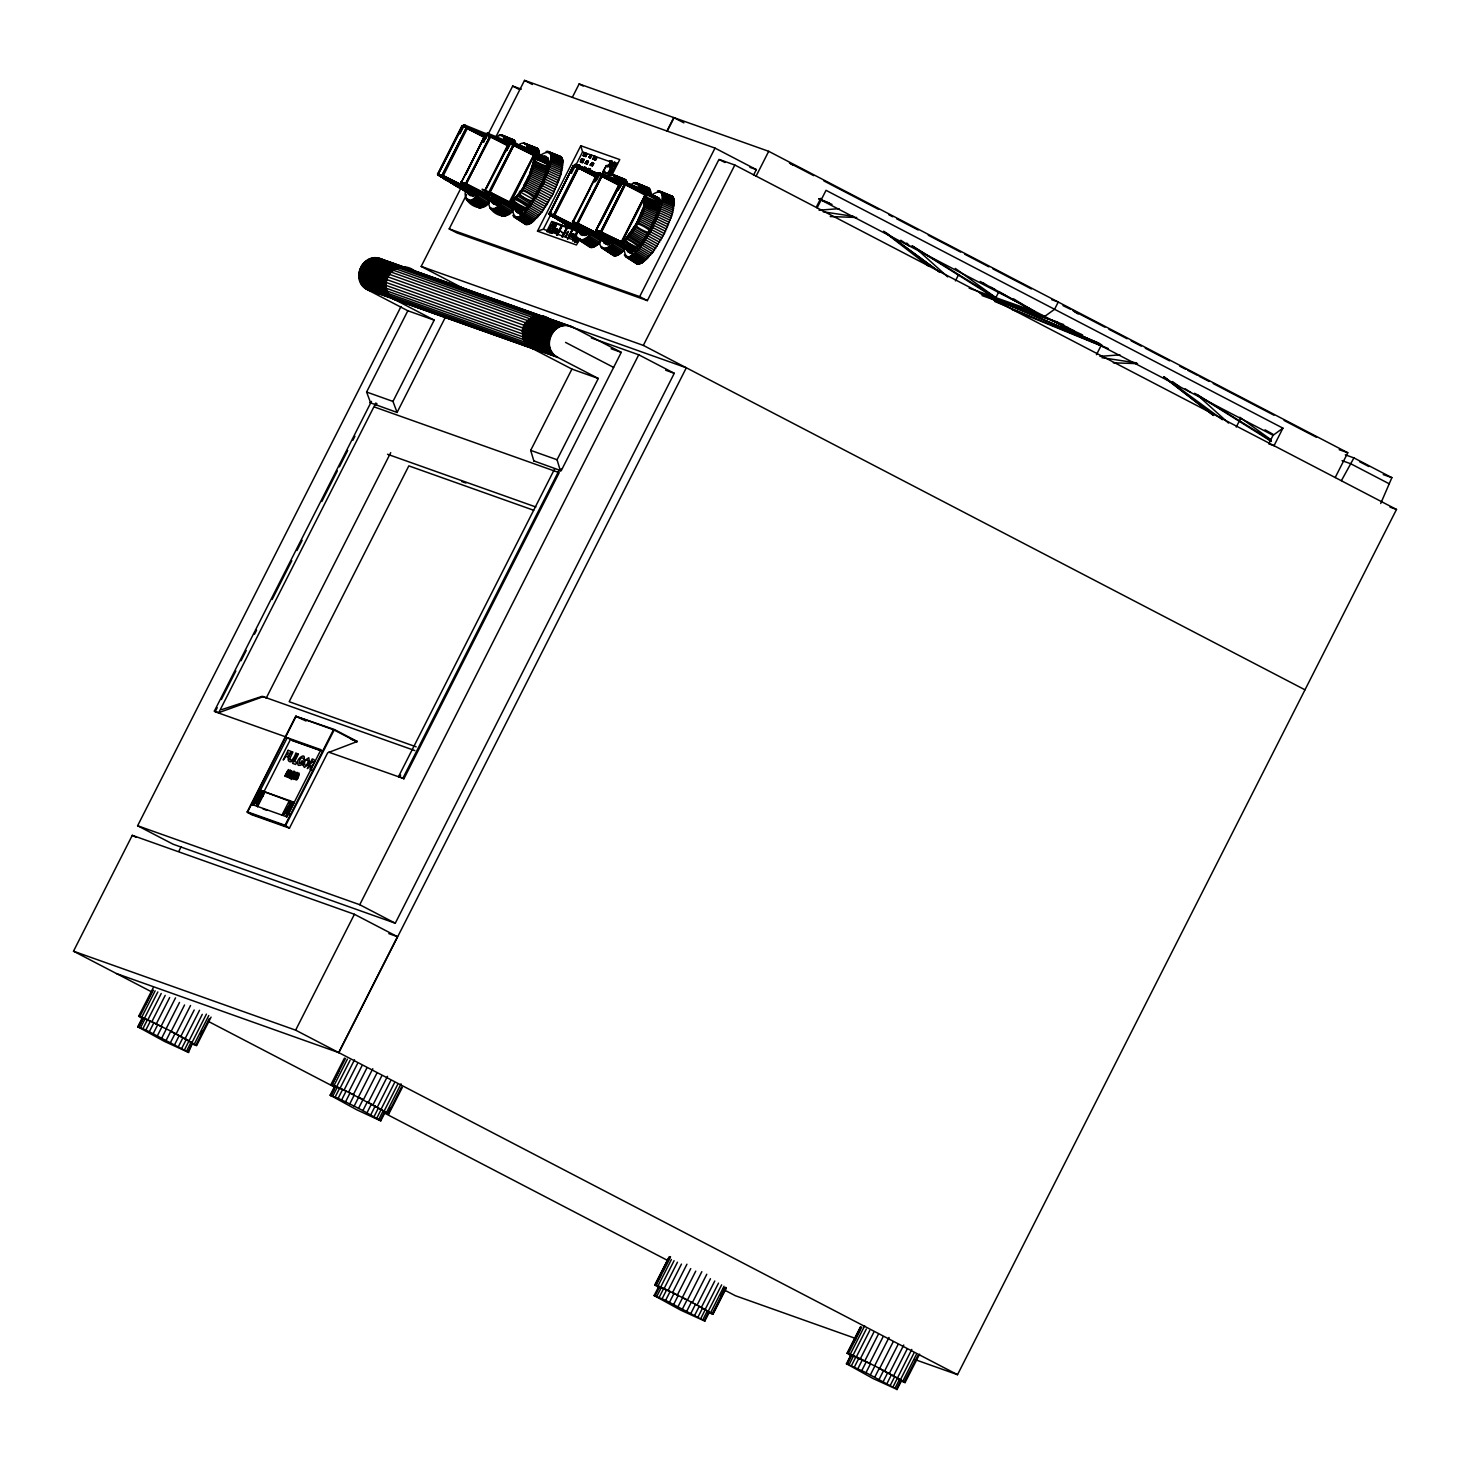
<?xml version="1.0" encoding="UTF-8"?>
<svg xmlns="http://www.w3.org/2000/svg" width="1470" height="1470" viewBox="0 0 1470 1470"><rect width="100%" height="100%" fill="white"/><g stroke="black" fill="none" stroke-linecap="round" stroke-linejoin="round"><path stroke-width="1.5" d="M485.486 133.494L487.562 134.468L485.192 134.762L465.898 174.379M520.343 146.577L487.305 133.127L482.583 141.818L483.667 142.002M511.799 141.91L510.494 141.506L533.261 150.84L510.494 141.506L486.349 188.601M572.73 222.705L572.657 221.474L572.988 223.017L590.003 232.242L572.547 221.878L597.739 173.772L596.746 173.166L599.392 174.25L596.563 174.342L597.72 173.46L575.248 164.309L599.337 174.195L596.82 174.03L598.51 173.919L596.82 174.03L572.73 222.705L601.873 239.72M660.159 200.085L625.816 183.585L598.951 172.688L593.953 181.398L595.038 181.582M643.639 190.089L644.632 190.439L621.865 181.086L599.723 224.267M611.74 242.881L577.251 224.469L576.001 224.083L574.053 226.545L553.767 215.851L578.28 167.213L598.455 176.124L576.736 166.147M445.41 317.189L397.084 412.445L392.968 401.42L434.201 320.129L407.833 310.758L367.445 289.737C350.025 281.505 361.84 252.215 380.105 258.555L571.904 326.744L621.259 352.359L561.172 470.786L533.83 460.9L530.688 450.371L571.922 369.08L598.29 378.47L557.057 459.742L560.217 470.271M417.112 273.181C398.554 253.575 370.55 284.959 393.831 299.108L434.201 320.129M464.171 124.748L459.136 133.476L463.895 124.693L486.239 133.788M488.371 133.458L487.048 133.164M550.809 320.056C532.599 304.143 510.292 337.255 531.534 348.078L571.922 369.08M598.29 378.47L557.902 357.449C539.747 348.831 553.437 318.475 571.904 326.744M576.277 164.824L574.788 164.64M594.891 181.637C599.374 179.303 598.915 170.612 599.209 173.368M621.81 181.398C608.892 202.658 627.359 179.267 621.883 181.067M290.637 806.166C284.61 821.362 285.621 802.785 294.037 802.234L286.705 812.689L286.65 816.787L294.037 802.234L260.319 790.254L256.405 800.691L257.636 806.479L265.023 791.926L259.29 795.013L252.95 804.807L286.87 816.861L320.956 749.7L287.256 737.72L252.95 804.807C258.518 802.491 262.707 796.262 260.319 790.254L290.711 801.609M437.876 173.552L442.323 176.363C430.655 169.473 445.337 180.534 449.452 180.957C446.457 182.666 436.296 170.979 438.152 174.912L457.06 185.33L437.729 173.956L461.764 126.42L464.116 126.126L462.297 125.869L463.693 125.997L462.058 126.622L437.876 174.654L470.97 194.113M461.286 181.894L461.617 183.419L476.666 191.339L461.36 183.107L461.286 181.894L461.782 183.419L478.632 192.643L461.617 183.419L461.286 181.894L461.617 183.419L497.136 204.238M495.372 196.833L488.904 191.835L513.416 144.372L533.592 154.442C534.951 171.512 523.173 193.434 509.043 202.805L489.602 193.195C482.399 191.357 473.891 182.776 498.22 198.634C495.078 200.324 482.619 186.984 485.063 191.761L517.624 210.081M582.322 233.693L549.082 213.922L573.374 165.687L578.298 167.341M660.655 201.041L625.173 183.879L600.899 231.543L596.6 231.341L609.609 238.269C607.441 239.5 593.696 227.115 596.434 231.36L611.575 239.555L596.434 231.36L596.103 229.816L596.6 231.341L613.688 241.19L595.993 230.202L620.064 182.684L623.225 182.666L598.694 172.651M593.825 158.925L595.258 156.537L593.953 159.183M497.999 198.358L484.604 191.008L508.693 143.104L533.04 155.085L533.941 158.264L549.394 164.438M512.46 208.483C516.099 249.22 576.13 130.022 538.976 156.243M514.279 217.064L525.837 224.469L530.946 223.238L541.768 212.286L553.032 193.966L560.952 174.471L562.845 160.359L560.97 156.72L547.612 151.373M657.145 211.349L643.805 205.598L644.742 194.885L625.522 184.779C618.153 182.409 622.563 181.343 620.12 182.758L596.03 230.22L607.533 236.872M650.898 195.363L650.255 189.74L647.59 187.517M624.052 246.537C624.879 292.181 688.438 169.491 650.346 195.841M625.65 256.662L637.208 264.049L642.317 262.818L653.139 251.866L664.403 233.565L672.323 214.069L674.216 199.957L672.341 196.319L659.644 191.118M311.585 769.674C309.95 765.594 318.861 760.725 312.246 758.906L307.322 768.608L310.813 765.006L310.041 769.582L311.603 770.133M522.291 330.86L523.357 339.478M528.391 207.729C512.093 194.407 505.827 199.314 527.418 208.722M637.851 246.225C623.96 234.428 617.97 239.224 636.878 247.199M584.38 167.764L584.141 168.058M608.212 173.258L611.079 167.451L608.157 173.331M476.941 194.959L442.507 176.639L442.194 175.095L466.358 127.614L485.339 136.214L464.594 126.549L485.412 136.563M549.284 161.443L535.264 155.048L533.683 152.641L513.085 143.527L508.657 143.104L513.085 143.527L533.941 154.276C535.631 170.924 523.504 194.003 509.116 203.227L489.418 193.305C484.843 187.756 483.354 192.478 490.024 192.662L509.447 202.493L515.217 197.788L529.384 206.664M587.192 234.814L553.455 215.502L579.143 165.724L578.427 166.882M578.482 223.918L577.563 224.781L577.012 223.017L601.524 175.316L620.156 184.136L599.815 174.397L614.442 180.387M573.962 222.08L572.859 222.778L598.29 234.226L600.477 232.536L624.621 183.879L645.661 193.838L644.283 191.431L639.854 189.538M258.077 801.279L257.636 806.479L257.011 802.124M513.361 199.736L513.103 201.849L526.48 209.604M646.396 194.444L621.259 243.285L645.036 195.179C649.703 196.833 641.122 215.337 638.678 220.537C633.827 228.254 629.344 239.775 620.487 242.826L600.348 232.186L624.548 184.301L625.852 183.768L646.726 195.528C644.926 213.554 635.536 231.507 621.902 243.414L596.985 231.507L596.214 229.981L620.983 241.705L624.732 239.316M623.85 240.143L637.851 249.202M589.176 156.941L590.591 154.864L588.79 157.272M256.956 801.021L260.925 796.997C254.861 808.959 257.342 791.632 265.023 791.926L259.859 798.559L257.636 806.479L257.507 801.83M257.14 801.205L260.925 794.921L260.19 796.961M258.077 796.703L260.319 790.254L259.859 794.462L263.222 796.207M260.355 796.281L260.594 794.958M289.682 814.472L286.099 812.469L287.183 808.279M286.76 812.267L288.745 806.901L288.212 807.71M286.558 811.55L288.726 809.805L289.976 805.891M500.204 200.931C488.554 191.357 490.41 195.198 484.751 190.236M512.479 200.563L512.203 202.621L525.562 210.394M600.458 231.36L597.537 233.362L578.151 223.55C570.746 223.752 586.732 231.966 588.129 232.205M632.614 252.05L599.448 232.425L611.575 240.529M622.986 240.878L635.022 248.871M488.812 134.873L508.528 143.931L490.833 135.663C485.817 135.019 491.439 134.156 490.686 136.857L465.016 185.698L462.205 186.561L442.507 176.639C433.227 170.465 438.666 177.08 443.352 175.628L462.352 185.312L462.37 186.892L458.346 187.37L437.839 174.085L461.8 126.42L463.693 125.997M495.5 203.852L462.903 182.997L461.617 183.419L465.806 183.493L485.798 193.636L485.817 195.216L500.37 203.283M511.725 144.042L514.445 144.005L534.29 154.24L509.098 202.364L521.923 210.504M582.634 234.281L550.092 214.84C547.263 211.643 552.205 216.899 554.723 215.226L573.723 224.892L573.741 226.472L588.294 234.538M607.367 243.689L574.274 222.595L572.988 223.017L577.306 223.55L597.169 233.234L597.188 234.814L593.641 235.531L572.657 221.474L572.951 222.834L587.761 230.57M645.661 193.838L620.634 243.156L617.088 243.873L596.416 230L621.608 182.17M609.664 173.056L610.84 173.478C603.803 181.784 618.411 156.224 608.598 174.085M465.769 190.273C461.341 203.209 482.674 214.877 489.767 201.684L478.448 194.775L471.943 200.049L467.387 200.398M489.216 198.597C484.788 211.551 506.121 223.22 513.214 210.008L501.895 203.117L495.39 208.373L490.833 208.722M549.284 165.632C529.457 153.67 528.814 161.149 549.118 166.9M577.14 229.853C572.638 242.477 586.64 242.385 591.032 233.05L594.817 235.347M600.587 238.195C596.085 250.8 610.087 250.708 614.478 241.392L623.942 247.107M602.774 172.449L605.07 171.42L604.538 173.166L602.902 172.688M462.609 182.482C461.396 184.65 469.941 184.136 462.205 185.698L437.95 173.717M511.615 201.298L509.245 201.978L489.253 191.835L485.651 194.04L461.157 182.666L486.221 133.862M550.533 213.738L549.541 214.675L568.431 224.928L549.082 213.922L573.741 226.472L569.717 226.968L549.707 213.444M584.233 167.856L583.535 168.315M461.36 183.107L461.323 181.894L476.409 190.935L461.157 182.666L485.449 134.431L490.447 135.516L466.431 183.787C464.685 187.241 462.039 185.698 462.866 186.708C462.958 181.545 473.395 191.633 476.758 192.607M520.123 212.525L485.614 191.908C483.005 190.236 493.111 192.441 486.938 195.106C485.357 193.084 486.349 195.822 489.639 193.525M549.394 162.343L534.18 155.728L535.264 155.048L534.216 164.493L527.657 181.122L518.91 195.326L510.219 203.76L534.216 154.479L509.575 203.632L534.529 154.442L512.148 144.189M574.053 226.545L574.494 225.094L553.602 215.134L549.413 214.436L549.21 213.15M621.975 182.262L620.561 182.115L620.836 183.088L600.605 174.618C597.426 174.434 603.435 174.434 601.708 176.253L577.802 223.385L597.022 233.62C598.584 234.134 597.206 234.851 597.022 233.62L577.177 223.091L576.552 224.101L609.885 243.487M621.149 242.973L645.9 194.04L620.266 182.353L644.283 191.431M258.683 800.507L257.636 806.479L259.29 799.588M545.462 179.395L530.266 172.266L533.941 160.359M590.113 156.169L589.176 157.437L590.315 155.728M510.751 141.579L511.836 141.708L510.329 141.708C497.595 168.572 520.582 124.141 506.764 150.418M660.765 201.941L645.312 193.875M584.123 155.746L585.777 153.156M591.638 165.412L593.421 162.968L591.804 164.916M485.247 134.762L487.985 134.597L512.681 86.069L521.317 89.137M510.072 142.443C505.992 142.59 515.217 142.443 509.263 143.16M532.213 150.344L533.206 150.601M546.877 167.304L533.72 161.645L529.604 173.901L542.761 180.167M596.838 173.239L598.933 174.048M259.29 795.013L260.319 790.254L260.337 794.149M522.309 330.86C523.393 319.56 536.826 312.283 546.803 317.961M462.866 186.708L467.111 184.32M462.186 182.335C459.136 182.611 465.88 182.335 465.953 184.963L486.441 195.345L487.195 193.673M597.5 234.869L577.508 224.451C577.361 222.889 571.205 229.081 577.563 224.781M600.624 231.433C597.5 235.2 596.985 235.108 601.009 233.105M583.425 235.108L550.827 214.252L549.707 214.675L566.464 223.569L549.247 214.234L573.226 166.073L575.487 165.724L573.171 166.018L549.835 213.481M449.269 180.608L438.354 173.864M576.92 223.807L573.851 225.829L554.502 215.594C550.405 215.134 543.404 211.698 554.355 215.043L578.261 167.929C579.456 165.926 573.686 165.889 577.967 166.606L597.812 175.095L577.563 166.441C571.389 166.128 573.447 164.493 578.794 167.727L596.14 176.4L576.442 166.643L597.39 174.746L598.566 173.975M587.192 163.978L588.441 161.516M586.787 164.162L586.971 162.95M484.475 137.077L466.707 127.394L442.231 175.555L437.913 174.452M576.442 166.643L596.691 175.812L577.636 167.084L553.308 215.539L550.883 215.153L583.921 235.347M642.941 239.996L630.428 232.536L624.713 239.647L620.818 242.091L600.752 231.874L597.518 231.58L596.159 229.816M583.994 155.489L585.85 153.174L584.674 155.93M464.998 126.475L486.441 135.516L464.649 126.916L485.082 135.589L465.071 127.063L485.1 136.618L466.909 127.614L442.635 175.279L442.69 176.529L462.683 186.947M511.431 142.939L507.885 143.123L488.518 135.387L508.767 144.556L490.355 135.957L466.082 183.621L466.137 184.852L485.817 195.216L481.792 195.712L461.782 182.188M534.29 154.24L513.71 144.133L489.418 193.305L514.482 144.189L512.534 144.336M600.899 231.543L600.954 232.793L620.946 243.212M258.683 795.766L260.319 790.254M288.359 811.072L286.65 816.787L286.705 812.689M558.784 219.195C550.019 217.192 545.333 209.365 553.878 216.219L573.741 226.472M466.192 185.183L465.641 183.419L490.153 135.718L508.841 144.869L490.466 135.571L488.279 135.699M552.738 226.362L552.812 223.844L551.232 226.545L553.161 224.653L552.5 226.986L553.914 224.23L553.161 227.041L553.841 224.193M590.72 155.618L590.334 158.319L591.638 155.232M534.106 159.146L535.025 154.846M646.359 195.418L645.293 195.73L645.734 194.738M259.951 800.801L257.599 799.662L258.132 798.008L259.179 796.538L261.55 797.677M257.599 799.662L259.712 796.722M289.333 807.25C286.834 814.692 286.962 804.329 291.152 808.188M472.55 195.767L439.512 175.555L443.131 175.996L467.239 128.515C467.883 125.85 463.252 127.614 467.239 128.515L484.255 137.427M585.721 235.384L552.977 215.888L554.723 215.226L578.61 168.113L578.904 166.918L576.019 166.496L596.783 176.143L578.904 166.918M577.012 223.017L577.324 224.561L602.388 175.426L600.054 175.445M596.214 229.871C597.169 232.021 600.587 232.793 601.616 231.892L625.852 183.768L615.268 179.34L612.751 174.434L606.779 176.326M654.132 219.747L640.975 213.499L643.566 206.994L658.652 213.903M288.965 810.135L286.65 816.787L294.037 802.234L290.031 806.258M583.48 168.242L584.509 166.992M658.101 215.557L643.051 208.556L637.888 220.169L652.827 227.868M556.377 229.945L555.513 232.333L556.965 230.128M584.013 153.762L583.259 155.802L584.509 153.927C581.532 159.789 587.614 148.58 583.608 155.14L584.509 152.696L583.039 155.673M551.691 224.598L550.993 226.509L552.15 224.745M575.468 239.922L574.77 241.833L575.928 240.069M589.782 168.793L588.808 171.935M581.734 159.587L580.154 161.81M591.657 163.115L590.003 165.301L591.436 163.519M508.749 143.16L511.064 142.847M573.226 166.073L575.542 165.779L573.171 166.018M585.924 229.522L572.749 221.547L576.828 223.091L574.752 223.642L593.641 235.531L572.583 222.319L573.557 221.933M586.181 163.942L587.871 161.002M486.735 134.211L486.019 134.744M620.524 182.225L659.258 198.34M550.533 231.874L550.974 230.772L550.331 231.801M588.404 169.693L588.459 168.315M576.056 240.97L576.534 239.831L575.872 240.896M508.951 143.288L509.851 142.645L484.659 190.935L521.409 213.591M510.66 202.015L509.428 203.319L489.106 192.607M575.119 224.928C572.638 226.306 576.111 226.729 577.269 224.542M598.566 233.271C596.067 234.63 599.558 235.053 600.716 232.866L634.084 251.499M622.03 241.613L621.902 243.414L635.205 251.223M529.806 173.883L527.344 178.917L542.338 186.488M1380.716 503.493L1391.87 477.658L1353.925 457.905L1345.307 454.836M577.306 223.55L601.726 175.536L620.23 184.485L602.351 175.242L599.65 175.298M588.184 169.987L588.404 168.609M652.57 223.293L639.689 216.843L637.171 221.915L649.942 228.603M467.203 127.651L441.606 176.29L474.351 195.786M509.502 142.866L514.114 144.336L489.877 192.129L488.132 193.305M623.096 183.64L625.485 183.915L600.881 232.389L599.778 231.654M537.616 195.216L523.596 187.664L523.853 185.496L529.071 175.573L543.992 182.923M439.456 171.935L463.417 125.042L464.943 125.042M483.318 142.075L487.966 133.623M483.52 142.039L487.746 133.715M151.318 991.699L73.5 951.2L132.282 835.327L354.417 914.285L397.451 936.684L338.67 1052.557M470.051 291.868L421.192 266.419L461.286 187.388L441.496 175.389L438.336 175.077L454.8 183.621M591.289 337.935L638.733 354.784L674.271 373.288L395.283 923.215L173.148 844.239L137.61 825.754L401.034 306.495M724.93 162.49L718.995 159.403L647.351 300.615L456.876 232.903L449.195 228.897L466.743 194.316M495.629 137.353L524.533 80.391L715.008 148.102L756.352 169.62L753.559 175.095M370.716 403.074L366.6 392.031L407.833 310.758M215.41 711.627L214.363 711.094L371.469 401.402M217.211 707.695L215.134 711.774L285.915 736.929M221.345 699.518L235.843 670.945M241.025 660.747L246.207 650.53M254.494 634.213L256.57 630.134M272.097 599.503L291.777 560.731M296.958 550.515L302.122 540.317M321.801 501.527L337.328 470.914M339.405 466.835L347.692 450.5M352.873 440.302L354.931 436.204M214.363 711.094L218.754 712.656L375.861 402.964M375.897 405.518L376.908 403.515M178.954 851.038L181.03 846.941M390.726 452.65L266.254 698.029L263.479 696.578L218.754 712.656M572.363 97.296L579.143 83.937L673.756 117.563L683.881 122.837M143.325 1019.243L138.676 1016.229L153.229 987.73M580.007 238.599L576.442 244.975L537.487 231.139L580.797 145.732L619.77 159.587L611.52 175.849M145.548 1004.671L152.733 990.486M138.841 1016.082L139.889 1016.376L153.248 990.063M139.889 1016.376L141.781 1017.13L155.14 990.798M576.075 164.805L574.843 164.677L570.507 173.074L571.591 173.258M137.849 1026.832L142.461 1017.92L150.344 1021.209L145.879 1029.992L137.849 1026.832L164.566 1041.477L188.601 1052.41L145.879 1029.992M137.996 1026.703L142.461 1017.92L144.299 1019.463M247.236 811.808L295.709 716.257L334.26 729.451L357.339 741.468L327.663 752.824L289.461 828.143L251.352 814.6L247.236 811.808L285.051 825.24L289.461 828.143M571.242 173.331L575.909 164.879L574.917 164.732M138.474 1027.346L142.039 1020.327M296.04 716.46L247.327 812.506L285.419 826.048L334.149 730.002L295.709 716.257L306.072 721.017M537.487 231.139L543.367 229.21L551.617 212.948M575.34 166.165L582.561 151.943L580.797 145.732M138.915 1026.979L143.38 1018.195M141.781 1017.13L144.464 1018.287L157.823 991.956M140.569 1027.622L145.034 1018.839M580.815 162.031L582.451 159.072M581.385 162.233L583.204 159.66L582.322 159.348M546.656 231.488L551.746 221.455L556.689 223.201L551.599 233.252M142.921 1028.632L147.368 1019.868M586.75 153.817L585.391 156.518M144.464 1018.287L147.864 1019.831L161.222 993.499M547.501 232.04L549.229 229.485L548.163 230.919M587.32 153.707L585.832 156.665M263.534 792.532L290.38 739.612L321.985 750.839M549.964 229.724L549.21 231.231M548.953 232.554L550.386 229.871M553.4 224.046L551.985 226.803L552.408 225.48M550.423 233.087L551.746 230.643M551.636 232.774L556.211 223.752L551.617 222.117M591.418 155.158L589.562 157.915M165.21 995.374L151.851 1021.705L166.33 1029L161.884 1037.783M551.93 233.362L557.02 223.33L561.963 225.075L556.873 235.126M584.068 170.244L586.052 167.47L584.288 170.005M586.971 164.217L588.276 161.13M552.316 233.013L556.891 223.991L561.485 225.627L556.909 234.649M554.484 231.911L556.083 228.769M556.542 228.548L554.999 232.076M149.37 1031.628L153.835 1022.844L157.731 1024.737L161.957 1026.795L157.492 1035.578M555.256 232.168L556.909 228.677L556.303 232.168M592.814 159.201C597.188 149.738 592.245 163.611 593.476 157.878M556.046 232.462L557.736 229.338M588.514 169.932L589.121 168.554M588.312 171.751L589.782 170.005M156.316 1023.855L169.675 997.524M557.203 235.237L562.293 225.204L567.236 226.95L562.146 237.001M557.589 234.906L562.165 225.865L566.758 227.501L562.183 236.523M597.077 157.474L595.681 160.212M153.284 1033.52L157.731 1024.737M161.13 1026.225L175.518 997.873M562.477 237.111L567.567 227.078L572.51 228.842L567.42 238.875M562.863 236.78L567.438 227.74L572.032 229.375M289.498 777.869L291.74 770.85L288.396 777.483L289.902 778.016L292.254 776.325C287.477 789.261 300.688 758.061 289.59 777.906M566.722 234.3L565.399 236.909L566.961 234.373M567.126 233.528L568.467 231.378L567.346 233.601M573.282 221.823L590.205 188.454M594.688 181.674L599.742 172.964M179.505 1002.411L166.147 1028.724L188.913 1040.687M567.751 238.985L572.841 228.952L577.784 230.716M568.137 238.654L572.712 229.614L577.306 231.249L572.694 240.749M571.812 233.418L570.58 237.093M571.922 235.273C575.505 230.551 569.258 239.518 572.381 235.898M571.793 237.534L573.576 234.042M166.312 1040.025L170.759 1031.242L196.686 1045.464L211.074 1017.111M171.2 1031.297L184.558 1004.965M573.024 240.86L577.104 232.83M573.41 240.529L577.067 233.289M574.568 241.705L576.497 239.132L575.009 241.87M575.762 242.127L577.232 239.389L575.964 241.907M576.332 242.329L577.82 239.592L576.534 242.109M170.649 1042.267L175.095 1033.484M286.283 815.06L288.138 811.422M176.161 1033.869L190.549 1005.498M285.051 825.24L333.525 729.69L356.787 741.78M174.746 1044.417L179.211 1035.633M180.847 1036.332L194.205 1010M178.513 1046.438L182.96 1037.655M185.147 1038.629L199.534 1010.276M181.802 1048.239L186.267 1039.455M618.135 189.998L623.207 181.306M184.54 1049.782L202.272 1014.355M186.617 1051.013L191.063 1042.23L188.987 1040.999M192.037 1042.451L206.425 1014.098M187.995 1051.895L192.441 1043.13L191.063 1042.23M188.454 1052.538L192.441 1043.13M194.426 1043.865L208.795 1015.513M200.6 1035.192L202.658 1031.131M195.988 1044.876L209.346 1018.545M666.976 130.922L673.756 117.563M667.307 131.05L674.087 117.692L768.7 151.318L1347.788 452.742L1335.201 477.548M449.195 228.897L639.67 296.609L715.008 148.102M400.63 775.113L399.601 777.115L398.554 776.564L554.631 468.93M398.554 776.564L402.945 778.126L559.023 470.492M403.864 778.861L559.206 472.678L374.758 407.116M560.088 471.006L561.117 469.003M73.5 951.2L295.635 1030.158L354.417 914.285M137.61 825.754L359.746 904.712L638.733 354.784M421.192 266.419L643.327 345.395L734.816 165.026L1396.5 509.447L957.521 1374.689L914.395 1359.364M756.113 176.124L768.7 151.318M333.194 1086.183L330.934 1084.566L344.458 1058.088M331.632 1085.154L338.835 1070.987M330.934 1084.566L332.146 1084.731L345.505 1058.4M332.146 1084.731L334.039 1085.466L347.398 1059.135M330.107 1095.187L334.701 1086.275L342.583 1089.546L338.137 1098.329L330.107 1095.187L356.824 1109.813L380.712 1120.893L385.324 1111.981L367.353 1101.82L362.906 1110.603L380.859 1120.765M330.732 1095.701L334.278 1088.664M331.173 1095.315L335.619 1086.532M334.039 1085.466L336.722 1086.624L350.081 1060.311M332.826 1095.958L337.291 1087.194M335.178 1096.987L339.625 1088.204M336.722 1086.624L340.103 1088.168L354.49 1059.815M357.449 1063.729L344.109 1090.042L354.196 1095.15L349.75 1103.933L338.137 1098.329M341.628 1099.964L346.075 1091.199L340.103 1088.168M361.932 1065.879L348.574 1092.21L388.944 1113.819L385.838 1112.919M345.542 1101.857L349.989 1093.074M353.388 1094.562L366.747 1068.249M372.792 1068.727L358.404 1097.079L363.457 1099.652L376.816 1073.321M349.75 1103.933L354.141 1106.12L358.588 1097.337M362.906 1110.603L358.57 1108.362L363.017 1099.597M816.64 206.462L820.774 198.321M817.118 207.876L826.03 190.328L1282.924 428.156L1274.012 445.704L1268.739 443.83L1273.075 435.304L1282.924 428.156M368.419 1102.206L381.777 1075.875M367.004 1112.772L371.469 1103.988M373.104 1104.668L387.492 1076.316M370.771 1114.774L375.217 1105.991M377.404 1106.965L390.763 1080.634M374.06 1116.575L378.507 1107.81M381.171 1109.041L394.53 1082.71M376.798 1118.119L381.244 1109.335M378.874 1119.35L383.321 1110.585M384.295 1110.805L397.653 1084.474M380.252 1120.25L384.699 1111.467M386.665 1112.202L401.053 1083.849M387.731 1113.654L390.799 1107.572M388.245 1113.231L401.604 1086.9M388.778 1113.966L402.302 1087.488M955.427 280.899L958.532 274.78M912.447 245.986L995.851 297.657L998.938 291.556M1096.473 354.693L1101.636 344.513M659.589 1287.959L654.922 1284.945L669.309 1256.593M654.922 1284.945L668.464 1258.467M655.638 1285.533L660.765 1275.409M662.823 1271.366L670.026 1257.181M655.105 1284.798L656.153 1285.111L670.54 1256.758M656.153 1285.111L658.045 1285.846L671.404 1259.514M654.095 1295.548L658.707 1286.654L670.081 1291.579L665.634 1300.344L654.095 1295.548L680.83 1310.193L704.865 1321.144L665.634 1300.344M655.179 1295.695L659.626 1286.911M658.045 1285.846L660.728 1287.003L674.087 1260.672M656.833 1296.338L661.279 1287.573M659.166 1297.367L663.631 1288.584M660.728 1287.003L664.109 1288.547L677.468 1262.215M662.143 1298.708L666.59 1289.925M664.109 1288.547L668.097 1290.421L681.455 1264.09M686.949 1264.218L672.562 1292.571L687.023 1299.976L692.407 1302.585L706.794 1274.233M669.53 1302.236L673.995 1293.453L678.203 1295.529L673.756 1304.294M677.376 1294.941L690.735 1268.61M695.751 1271.127L682.392 1297.459L687.464 1300.031L701.833 1271.679M678.129 1306.499L682.595 1297.716M682.558 1308.741L687.023 1299.976M686.894 1310.983L691.341 1302.199L697.111 1305.048L710.469 1278.716M691.01 1313.133L695.457 1304.368L701.411 1307.344L714.769 1281.013M694.759 1315.154L699.224 1306.371L712.95 1314.198L707.143 1312.122M698.066 1316.955L702.513 1308.171L707.327 1310.964L709.312 1312.361L704.7 1321.273M705.177 1309.402L718.518 1283.089M700.786 1318.498L705.232 1309.715M702.862 1319.729L707.327 1310.964M708.283 1311.166L721.641 1284.853M704.24 1320.63L708.687 1311.846M710.671 1312.581L724.03 1286.25M720.962 1295.805L725.077 1287.702M712.233 1313.61L725.592 1287.279M712.766 1314.327L726.125 1288.014M712.95 1314.198L726.309 1287.867M1236.252 427.072L1240.386 418.913M847.179 1353.3L860.538 1326.969L847.179 1353.3L851.828 1356.314M854.052 1341.724L860.207 1329.578M847.345 1353.153L848.41 1353.447L861.751 1327.116M848.41 1353.447L850.303 1354.201L864.672 1325.83M846.352 1363.903L850.965 1354.991L870.461 1363.866L865.995 1372.649L846.5 1363.774L873.088 1378.548L897.123 1389.481L865.995 1372.649M846.977 1364.417L850.965 1354.991M847.418 1364.031L851.883 1355.266M850.303 1354.201L852.986 1355.358L866.326 1329.027M849.09 1364.693L853.537 1355.91M851.424 1365.703L855.889 1356.92M852.986 1355.358L856.367 1356.902L869.725 1330.571M854.382 1367.045L858.847 1358.28M856.367 1356.902L860.354 1358.776L873.713 1332.445M857.874 1368.699L862.339 1359.915M860.354 1358.776L864.819 1360.926L878.178 1334.595M861.787 1370.573L866.253 1361.808M870.387 1374.836L874.852 1366.071L869.634 1363.296L882.992 1336.965M889.038 1337.443L874.65 1365.795L905.208 1382.535L899.401 1380.477M874.815 1377.096L879.262 1368.313L897.49 1378.07L901.569 1380.697L896.957 1389.609M879.703 1368.368L893.062 1342.036M879.152 1379.319L883.599 1370.554M884.664 1370.922L898.023 1344.591M883.268 1381.488L887.715 1372.704M889.368 1373.384L903.756 1345.032M887.016 1383.49L891.463 1374.726M893.65 1375.699L907.008 1349.368M890.305 1385.31L894.771 1376.526M893.043 1386.853L911.804 1349.405M895.12 1388.084L899.585 1379.301M900.54 1379.521L913.899 1353.19M896.498 1388.966L900.945 1380.183M902.929 1380.936L916.288 1354.605M903.976 1382.37L917.85 1355.616M905.024 1382.682L919.577 1354.182M539.49 187.26L526.664 180.645L523.981 185.624L538.608 193.525M614.919 162.104L612.292 167.323L615.011 163.078L616.334 163.28M611.355 161.057L608.378 166.055L611.263 160.597M612.126 162.049L609.407 166.294L612.163 160.873M614.239 162.086L611.263 167.084L613.413 162.508M617.124 163.115L614.239 168.039L616.297 163.519M1341.412 480.635L1353.925 457.905M573.741 166.367L573.759 165.43M621.406 241.76L621.571 243.34L627.708 236.909L636.528 223.752L643.401 208.556L645.936 197.476L646.065 194.518L624.787 183.97L645.238 194.242M643.97 238.526L631.475 231.36L637.171 221.915M649.979 233.105C628.572 225.994 633.313 217.486 650.953 231.396M466.798 183.97L462.958 183.897L497.025 204.661M579.125 165.007L576.203 166.955M510.788 201.923L509.833 202.566M575.266 224.837L573.576 226.159L553.878 216.219L553.731 214.749M598.713 233.179L597.022 234.483L577.324 224.561L577.453 223.22M622.159 241.521L621.204 242.146M549.633 232.793L550.442 230.165M536.605 196.851L522.603 189.262L523.026 187.223M640.755 246.243L626.587 237.681L634.287 226.674L648.987 234.796M461.157 182.666L471.778 188.233M549.247 214.234L549.321 213.315M620.12 182.758L621.057 182.372L620.064 182.684M581.514 160.01L581.624 158.778L580.815 160.524M552.72 223.807L550.791 226.38M571.848 236.688L573.043 236.137M442.194 175.095L441.184 176.161L473.689 195.896M465.641 183.419L464.759 184.375L497.797 204.128M579.529 166.698L579.805 165.246M553.565 214.675L551.305 215.318L584.454 235.476M463.62 187.149L463.84 185.606L462.15 186.139L442.69 176.529L442.36 175.169M487.066 195.492L489.345 193.287L509.263 203.558L505.239 204.054L485.339 191.67L504.192 202.676L485.614 191.908L486.349 191.339M510.531 203.815L510.825 202.676M574.99 226.748L575.303 225.59M598.437 235.071L598.749 233.932M621.902 243.414L622.104 241.87L620.413 242.403L599.999 232.444L633.331 251.829M533.5 201.482C512.13 195.914 517.477 182.776 533.628 197.384M532.599 198.928L520.307 192.037L522.071 188.785M256.405 801.903L252.95 804.807L257.029 798.78M581.164 161.829L582.782 159.477L581.036 161.847L581.918 162.435L580.742 162.012L582.267 158.999L583.443 159.422L581.697 162.031M290.013 808.059L294.037 802.234L289.976 806.809M596.618 174.36C597.794 173.001 595.791 174.691 602.057 176.437L619.072 185.349M256.331 801.407L252.95 804.807L256.644 799.79M486.221 134.082L485.431 134.689L490.557 135.626L508.546 144.924L488.518 135.387M512.993 144.63L514.279 144.005L548.567 159.807M600.918 175.885L601.928 175.206L619.917 184.522L597.426 174.121M462.37 126.493L463.344 125.905M573.355 165.945C574.862 164.824 574.347 166.092 578.61 168.113L595.626 177.025M507.701 145.769L489.547 136.287L490.466 135.571M515.217 198.101L518.083 194.26L530.523 201.813M288.267 806.938L290.196 805.486M286.705 809.345L282.001 815.133L286.319 812.708M286.54 815.427L288.892 812.542M541.768 212.286L516.595 197.623L519.13 193.176M260.337 797.493L265.023 791.926L260.943 794.37M252.95 804.807L256.405 800.691M463.546 125.134L464.465 125.189M610.95 160.781L609.425 160.947M478.448 194.775L479.661 193.47L491.017 200.324M501.895 203.117L503.108 201.794L514.463 208.666M260.723 796.501L265.023 791.926L260.943 795.601M645.238 195.473L646.726 195.528M508.932 141.818L509.796 142.204M620.193 181.49L621.222 181.931M611.777 253.648C615.085 259.271 621.773 252.528 624.585 249.606L613.266 242.697M488.904 191.835L486.423 192.239L521.96 213.72M645.312 195.877L644.962 194.04L625.485 183.915M438.06 174.856L439.162 174.158M484.953 191.523L486.055 190.824M557.736 218.24L561.76 220.426L549.413 214.436L566.17 223.201M596.324 231.121L597.426 230.404M489.032 192.974L488.407 192.074M290.527 805.45L288.726 806.368M440.486 175.757L441.606 175.022M463.932 184.099L465.053 183.364M487.378 192.423L488.518 191.688M551.856 215.355L552.977 214.62M575.303 223.679L594.174 235.659L575.156 223.789L576.424 222.944M598.749 232.021L599.889 231.286M533.977 157.235L549.413 163.354M645.348 196.815L660.783 202.933M439.475 175.095L438.63 174.379M462.921 183.419L462.076 182.703M486.368 191.761L485.523 191.045M550.846 214.675L550 213.958M574.292 223.017L573.447 222.301M597.739 231.341L631.365 252.16L596.893 230.643M478.356 191.835C476.041 195.492 468.066 198.56 468.268 191.688M589.727 231.433C587.412 235.09 579.437 238.14 579.621 231.268M588.037 244.443C589.893 250.819 597.353 245.563 599.925 242.513L588.643 235.567M507.481 204.312L488.499 192.956L521.96 212.231M461.8 126.42L462.995 125.887M645.312 197.844L660.747 204.036M500.829 201.096C498.661 203.944 492.211 206.425 491.807 200.949M612.2 240.676C610.032 243.524 603.582 246.004 603.178 240.547M645.22 198.964L658.652 204.293M193.066 1043.645L191.982 1043.498M385.324 1111.981L384.24 1111.853M709.165 1312.489L708.246 1312.214M901.569 1380.697L898.832 1379.907M466.541 128.166L486.699 137.776L465.641 127.651M489.988 136.489L508.216 145.144L489.087 135.993M577.912 167.745L578.482 166.882L596.471 176.179L577.012 167.249M619.587 184.705L601.322 175.628L619.587 184.742M645.054 200.141L658.486 205.561M494.324 137.555L501.38 134.854L514.077 140.054L516.08 144.813M517.771 145.879C521.225 141.249 528.759 142.774 527.381 149.297M644.834 201.408L660.25 207.84M549.137 213.848L550.111 213.591M464.649 183.217L463.381 184.044L498.495 205.396M439.456 174.673L438.152 173.736M462.903 182.997L461.598 182.078M550.827 214.252L569.717 226.968M574.274 222.595L572.969 221.658M534.584 155.857L514.077 144.097M533.169 163.152L548.567 169.675M630.207 184.65L635.518 182.629L648.895 187.976M644.54 202.75L659.938 209.254M475.821 195.234L442.433 176.547L442.635 175.279M466.082 183.621L464.134 183.438M489.528 191.964L509.392 202.915M554.006 214.877L573.851 225.829M463.932 186.01L462.535 186.653L442.617 176.124M485.927 194.573L465.678 183.879L485.982 194.977L487.287 193.948L485.596 194.481L465.512 183.823M622.196 242.256L620.799 242.899L600.33 231.764M486.313 195.051L501.215 202.731M523.43 143.013L537.524 148.378L539.563 154.405L511.56 143.582L548.788 160.506M599.815 174.618L621.608 183.897L600.642 174.691M645.587 193.47L623.684 183.107M486.055 134.523L487.213 134.578L485.817 134.836M573.98 165.779L575.119 165.632M600.238 174.765L620.836 183.088M465.475 127.21L486.791 135.975L465.071 127.063M488.922 135.534L510.237 144.299M512.368 143.876L533.977 153.211M576.846 166.79L598.161 175.555L578.004 166.68L578.794 164.879L576.607 167.102M600.293 175.132L621.902 184.467M623.739 183.474L644.705 191.78M532.838 164.548L548.2 171.163M644.209 204.146L659.571 210.761M465.237 127.523L467.129 127.284M488.683 135.846L490.557 135.626M512.773 144.023L547.887 158.76C548.328 172.964 540.776 186.065 533.702 197.88C530.799 202.584 518.708 219.967 515.162 208.354M600.697 175.279L602.204 175.261M624.144 183.621L645.054 192.221L625.264 183.438L623.5 183.768M510.035 202.18L509.778 203.375M532.434 166L547.777 172.707M442.488 175.61L462.719 185.44L441.496 175.389M485.651 194.04L465.935 183.952M573.576 225.296L553.859 215.208M632.284 252.95L597.794 231.819L601.046 232.076L620.983 241.705M597.812 173.809L596.875 174.544M620.818 182.096L619.825 182.721M531.975 167.506L545.278 173.35M643.566 206.994L645.569 195.62M572.73 222.374L597.188 234.814M573.153 221.786L572.694 222.576L583.149 227.832M596.618 230.128L596.416 231.176L613.063 239.886M599.484 231.139L598.198 231.984L616.61 243.634L597.371 231.672L616.206 243.285M438.74 174.011L437.876 174.489L448.332 179.891M466.725 127.853L467.037 127.228M513.434 144.832L513.802 144.28M624.989 184.118L625.393 183.548M531.46 169.05L546.73 175.977M624.805 184.43L623.684 182.886L621.038 182.905M490.337 136.673L507.922 145.401M513.783 144.997L535.356 155.93M578.261 167.929L595.846 176.657M601.708 176.253L619.293 185M532.324 317.336L535.043 316.417M489.381 192.294L509.245 201.978M553.437 215.079L553.382 216.017L552.867 214.987M600.752 231.874L620.616 241.558M221.566 709.661L262.211 696.321L414.797 750.564M543.22 156.537L545.829 156.334L547.704 158.778M557.203 156.665L559.666 156.261M668.574 196.245L671.735 196.006M530.89 170.649L544.139 176.694M642.261 210.228L655.51 216.274M573.741 166.092L575.542 165.981L574.145 166.239M597.188 174.416L598.988 174.324L597.592 174.562M620.634 182.758L623.262 182.739M486.221 134.964L487.617 134.725M509.667 143.307L513.085 143.527L533.334 152.182M600.458 175.591L601.524 175.316L600.219 174.544M623.905 183.915L625.081 183.732M645.036 195.179L645.845 194.297M459.945 133.733L464.299 125.373M641.637 211.864L656.833 218.993M530.468 150.767L511.486 142.994M488.463 135.019L503.071 140.789L496.878 138.235M643.584 189.924L644.668 190.273M511.192 139.705L514.077 140.054M622.563 179.303L625.981 180.093L627.451 184.411M597.684 234.63L577.6 223.734L574.329 223.495L609.866 244.975M401.586 267.54C385.489 267.889 379.903 292.365 394.548 299.365M538.571 316.234C523.834 316.638 517.164 337.861 529.145 346.534M467.387 127.339L485.412 136.545M514.279 144.005L534.216 153.872M819.029 210.192L839.058 208.666M1099.891 356.383L1119.919 354.858M640.258 215.153L655.363 222.521M404.434 267.613C384.754 263.35 377.441 295.948 397.157 300.45M402.063 300.854L399.234 300.78L556.689 356.732M830.256 216.549L856.698 217.486M1113.323 362.814L1137.541 363.66M572.547 221.878L583.186 227.666M595.993 230.202L608.617 237.221M465.016 126.696L475.674 130.812M623.28 182.96L650.934 194.003M481.168 193.378L481.792 195.712M528.134 177.245L543.183 184.705M574.237 226.306L552.5 215.263M578.39 166.827L578.445 164.75M823.237 211.827L853.537 216.366M1101.93 357.688L1136.549 362.888M403.717 267.356L407.19 268.202M540.703 316.05L548.475 319.247M399.932 301.038L396.459 300.192L534.143 349.143L530.817 347.82M533.426 348.886L536.917 349.731M485.026 134.799L486.019 135.166L464.943 126.402L470.786 128.919M643.29 191.063L658.836 197.991M548.292 230.661L548.824 229.614M638.715 218.497L653.709 226.086M574.017 234.208L574.899 234.52L572.345 237.736M196.521 1045.611L193.581 1044.564M488.444 134.799L509.465 143.49M576.369 166.055L587.044 170.41M466.192 126.861L464.649 126.916M484.016 195.969L465.053 184.632L485.817 195.216M609.168 243.708L575.578 223.936L608.506 243.818M575.137 165.834L573.87 165.577M1057.794 322.15L1012.94 306.568L1100.221 343.778M982.052 295.58L1050.976 320.074L1068.635 327.81M593.623 157.584L594.192 156.463M995.153 300.211L1027.42 311.64M1063.692 324.576L1050.976 320.074L1073.909 330.695M749.92 167.341L756.352 169.62M719.73 159.66L734.816 165.026M1051.803 299.733L1058.253 302.03L1054.56 309.288L1044.711 316.436L980.049 293.449M969.171 288.175L1033.869 311.181L1013.602 298.869M582.561 151.943L617.437 164.328M1339.188 449.691L1347.788 452.742M1383.252 474.589L1391.87 477.658M1342.055 460.661L1350.691 463.73L1389.223 483.795M1390.032 507.15L1396.5 509.447M553.161 224.249L552.536 225.222M553.437 228.805L548.898 227.905L553.124 229.412M543.367 229.21L578.225 241.594M378.727 258.206L573.19 327.351M377.331 257.985L686.325 367.776L338.872 1052.667L116.534 973.599M375.916 257.875L402.284 267.246M411.49 270.553L461.947 288.488M468.434 290.784L566.373 325.587M374.501 257.893L564.958 325.605M373.068 258.058L399.454 267.43M537.156 316.381L563.543 325.77M371.671 258.334L562.128 326.046M370.293 258.738L396.661 268.11M534.382 317.079L560.75 326.45M368.952 259.271L559.409 326.965M367.665 259.914L394.034 269.286M531.754 318.237L558.122 327.608M366.416 260.668L556.891 328.38M611.116 348.757L621.259 352.359M365.258 261.531L391.626 270.903M529.347 319.854L555.715 329.243M364.156 262.487L554.613 330.199M665.653 370.219L674.271 373.288M363.145 263.553L389.513 272.924M527.234 321.875L553.602 331.246M362.226 264.692L552.683 332.385M361.399 265.905L387.768 275.276M525.488 324.227L551.856 333.616M360.683 267.191L551.14 334.903M360.058 268.532L386.445 277.904M524.147 326.854L550.533 336.226M359.562 269.91L550.037 337.622M359.194 271.344L385.563 280.715M523.283 329.666L549.651 339.037M358.937 272.795L549.394 340.489M358.79 274.247L385.177 283.618M522.879 332.587L549.265 341.959M358.79 275.717L549.247 343.429M358.9 277.168L385.269 286.558M522.989 335.509L549.357 344.88M359.139 278.62L549.596 346.332M359.488 280.035L385.875 289.406M523.577 338.357L549.964 347.728M359.966 281.395L550.442 349.107M360.573 282.718L386.941 292.089M524.643 341.04L551.029 350.43M361.271 283.967L551.728 351.679M362.079 285.162L388.447 294.533M526.168 343.484L552.536 352.873M362.98 286.264L553.437 353.976M363.972 287.293L390.358 296.664M528.061 345.615L554.447 354.987M404.93 301.864L420.071 307.248M441.698 314.947L465.494 323.4M491.458 332.624L506.599 338.008M365.056 288.212L555.531 355.924M366.214 289.02L392.6 298.41M367.445 289.737L557.902 357.449M366.6 392.031L392.968 401.42M530.688 450.371L557.057 459.742M369.742 402.56L397.084 412.445M387.547 454.267L535.852 506.985M461.654 481.499L465.953 483.024M533.647 510.255L408.825 465.88L289.186 701.704L416.175 746.833M351.036 739.226L357.339 741.468M328.802 752.181L403.993 778.677L402.945 778.126M292.236 740.586L319.615 750.306M263.02 808.941L267.081 810.393M388.815 933.615L397.451 936.684M856.165 1338.655L735.386 1295.731L723.166 1289.374M380.105 258.555L388.723 262.762M584.895 167.047L584.399 169.307L584.839 167.341M511.909 143.362L513.618 144.519M658.983 190.953L672.341 196.319M660.747 191.835L672.874 196.759M635.518 182.629L649.428 188.417M612.751 174.434L624.842 179.34M612.071 174.287L625.448 179.634M613.854 175.169L625.981 180.093M548.273 151.52L560.97 156.72M549.376 152.255L561.503 157.161M524.147 143.031L537.524 148.378M525.929 143.913L538.057 148.838M500.719 134.689L512.773 139.595M501.38 134.854L514.61 140.495M818.882 198.964L832.02 204.403M1011.801 309.38L1104.54 347.214M658.248 190.953L670.283 195.841M661.188 192.405L673.333 197.347M657.439 191.082L669.456 195.969M634.801 182.611L646.837 187.499M636.198 182.776L649.887 189.005M635.995 183.548L646.01 187.627M611.355 174.268L621.387 178.348M614.295 175.738L626.441 180.681M610.546 174.416L620.561 178.476M546.877 151.355L558.912 156.243M549.835 152.825L561.963 157.768M546.068 151.483L558.086 156.39M526.37 144.483L538.516 149.425M524.625 143.968L534.639 148.047M499.984 134.689L512.019 139.576M502.483 135.571L515.07 141.083M499.175 134.817L509.19 138.897M661.555 193.121L673.719 198.082M637.741 184.081L650.255 189.74M633.129 183.015L637.135 184.65M614.662 176.455L626.808 181.416M550.184 153.523L562.349 158.484M526.738 145.199L538.884 150.16M502.924 136.14L515.455 141.818M661.849 193.966L674.013 198.946M638.109 184.779L650.548 190.604M614.956 177.282L627.12 182.28M550.478 154.368L562.642 159.366M527.032 146.026L539.178 151.024M503.291 136.857L515.75 142.682M406.492 267.944L409.818 269.267M662.051 194.922L674.216 199.957M638.403 185.624L650.769 191.614M615.158 178.256L627.322 183.272M550.68 155.342L562.845 160.359M527.234 147L539.398 152.016M503.585 137.702L515.952 143.692M818.882 198.781L829.374 203.136M994.62 301.423L1108.196 348.5M662.18 196.024L674.344 201.078M638.605 186.58L638.715 187.682L650.898 192.735M629.693 185.33L635.738 187.829M639.781 189.52L643.823 191.192M550.809 156.426L562.973 161.479M527.344 148.084L539.527 153.156M503.787 138.658L512.019 143.123M479.496 132.41L485.541 134.928L479.624 132.465M624.052 182.96L633.938 187.076M662.217 197.237L674.381 202.327M577.159 166.294L597.39 174.746M550.846 157.639L563.01 162.747M510.035 143.527L488.095 135.24L507.867 142.976M486.019 135.166L465.42 126.622L471.264 129.029M629.528 185.293L635.426 187.756M611.979 179.432L617.859 181.912M496.676 138.18L502.575 140.661M662.162 198.56L674.344 203.705M644.797 192.79L648.858 194.518M550.791 158.962L562.973 164.107M1009.504 305.337L1097.612 342.731M662.051 199.993L674.216 205.194M550.68 160.395L562.845 165.595M661.831 201.537L673.995 206.774M550.46 161.939L562.624 167.194M661.555 203.172L673.701 208.464M550.184 163.574L562.33 168.885M661.188 204.9L673.315 210.247M549.817 165.301L561.944 170.667M660.728 206.7L672.856 212.121M549.357 167.121L561.485 172.523M547.465 158.392L532.93 151.833M645.367 192L657.807 197.623M644.76 192L659.626 198.817M644.136 192.092L659.938 199.405M660.214 208.593L672.323 214.069M531.919 151.483L546.436 158.025M533.408 152.402L548.255 159.219M532.765 152.512L545.168 158.117M548.843 168.995L560.952 174.471M647.572 194.187L651.706 196.061M532.067 152.733L544.451 158.356M1062.222 325.568L1082.563 334.903M659.626 210.541L671.698 216.072M548.255 170.943L560.327 176.492M658.946 212.544L671.018 218.148M547.575 172.946L559.647 178.568M147.864 1019.831L153.835 1022.844M658.211 214.583L670.246 220.279M546.84 175.003L558.876 180.681M657.421 216.678L669.42 222.448M546.05 177.098L558.049 182.85M668.097 1290.421L673.995 1293.453M1062.994 305.613L1070.491 309.27M656.557 218.809L668.538 224.634M545.186 179.23L557.167 185.055M864.819 1360.926L869.634 1363.296M655.62 220.959L667.582 226.858M544.249 181.38L556.211 187.26M626.532 247.934C633.313 260.576 646.414 234.998 650.199 228.787C653.139 220.757 666.7 199.681 654.591 196.135L658.431 198.138M654.646 223.128L666.571 229.1M543.275 183.529L555.201 189.501M653.617 225.296L665.506 231.323M542.265 185.698L554.135 191.743M354.141 1106.12L358.57 1108.362M488.977 192.588L509.575 203.632M652.551 227.446L664.403 233.565M541.18 187.866L553.032 193.966M620.634 243.156L598.584 231.58L602.608 233.822M509.263 203.558L487.213 191.982L491.237 194.224M462.37 186.892L442.011 176.418L462.003 187.094M813.755 175.647L789.463 162.986L793.304 165.357M823.88 180.92L878.564 209.365M888.688 214.638L892.731 216.751M896.774 218.865L918.18 230M928.287 235.255L960.645 252.105M964.688 254.2L988.942 266.842M993.003 268.937L1031.407 288.928M1072.512 310.335L1104.87 327.167M1108.913 329.28L1127.104 338.743M1131.147 340.856L1141.253 346.112M1145.295 348.225L1169.569 360.848M1179.675 366.103L1185.739 369.264M1187.76 370.311L1197.168 375.217M1199.042 376.191L1209.167 381.465M1213.209 383.56L1273.957 415.183M1284.082 420.457L1316.477 437.325M1359.64 461.745L1368.846 466.541M820.187 199.571L1273.075 435.304M579.143 83.937L583.186 86.032M524.533 80.391L532.397 84.488M512.681 86.069L518.8 89.247M544.635 156.206L548.475 158.209M543.955 156.316L547.795 158.319M626.808 249.698L630.648 251.701M627.047 250.415L630.887 252.417M627.359 251.021L631.2 253.024M627.745 251.517L631.586 253.501M628.186 251.885L632.026 253.887M603.361 241.356L607.202 243.358M603.6 242.072L607.441 244.075M603.913 242.679L608.121 245.178M579.915 233.032L583.755 235.035M487.121 192.35L493.203 195.51M515.253 209.291L519.112 211.276M515.437 210.118L519.278 212.103M515.676 210.835L519.516 212.819M515.988 211.423L520.215 213.922M516.815 212.286L520.656 214.289M491.991 201.776L495.831 203.779M492.229 202.493L496.07 204.495M492.542 203.099L496.382 205.102M639.67 296.609L647.351 300.615M643.327 345.395L1304.993 689.816M565.546 342.4L613.615 367.408M533.83 460.9L534.804 461.396M287.256 737.72L290.252 739.281M288.8 807.048L290.619 808.004L289.572 809.474L287.385 808.408M259.179 796.538L261.017 797.475L259.951 798.945L258.132 798.008M286.099 811.238L289.461 813.002M286.503 811.164L288.91 812.983M286.007 811.973L289.369 813.718M259.179 798.375L261.017 799.331M289.461 814.215L286.099 812.469L282.001 815.133L289.388 800.58L290.637 804.935M359.746 904.712L395.283 923.215M132.282 835.327L136.196 837.367M295.635 1030.158L957.521 1374.689M208.299 1021.374L334.48 1087.047M385.361 1113.525L668.225 1260.764M540.537 190.053L525.654 182.243M651.449 229.596L663.246 235.788M540.078 189.998L551.893 196.19M539.582 191.798L524.9 183.989M650.291 231.709L662.07 237.975M538.92 192.129L550.699 198.376M620.266 243.358L600.293 232.683L619.532 243.689M610.638 243.156L576.313 223.311M573.374 226.692L553.382 216.017L586.438 235.163M522.714 211.9L488.628 192.846M499.267 203.558L464.943 183.732M649.115 233.803L660.838 240.143M537.744 194.224L549.468 200.545M596.82 235.016L576.828 224.34L596.085 235.347M508.896 203.76L488.922 193.084L508.161 204.091M486.938 192.294L497.999 198.266M485.449 195.418L465.586 184.632L498.514 203.907M647.976 236.45L633.331 228.218M467.791 185.9L471.815 188.068M647.903 235.862L659.607 242.256M646.947 238.048L632.376 229.706M536.532 196.263L548.236 202.658M983.062 282.92L987.068 285.143M991.092 287.348L995.429 289.755M999.104 291.795L1033.869 311.181L988.171 285.841M1265.027 429.828L1272.965 434.238M980.214 281.45L984.183 283.655M646.671 237.846L658.321 244.314M535.3 198.266L546.95 204.716M643.842 242.477L629.454 233.859M645.44 239.794L657.035 246.317M642.794 243.818L628.499 235.108M534.069 200.196L545.664 206.719M529.494 203.136L517.128 195.528M552.977 215.888L572.638 227.005M465.053 184.632L484.714 195.749M441.606 176.29L475.067 195.565M644.172 241.65L655.749 248.246M532.801 202.07L544.378 208.666M642.923 243.45L654.444 250.102M531.552 203.852L543.073 210.522M602.92 234.208L612.476 239.757M579.474 225.884L585.207 229.21M593.163 235.31L573.539 223.164L608.029 243.781M468.103 186.286L477.658 191.835M480.727 194.334L462.168 183.585L496.658 204.183M653.139 251.866L627.525 236.284M636.051 250.653L622.416 242.623M612.586 242.311L598.97 234.281M589.139 233.987L575.523 225.939M524.68 211.055L511.046 203.025M477.787 194.389L464.152 186.359M640.405 246.776L651.835 253.557M529.035 207.196L540.482 213.958M619.237 243.91L615.324 241.594L615.838 242.826M615.544 242.274L631.181 251.535M617.62 244.002L599.025 232.278L631.971 252.16M591.804 232.903L597.739 236.725M574.292 228.383L582.102 233.013M571.94 227.225L552.555 215.741L585.06 235.494M521.244 212.47L488.077 192.827L520.601 212.562M506.139 203.834L519.81 211.937M460.955 187.645L466.817 191.1M441.184 176.161L460.588 187.645M473.083 195.896L438.721 175.242L471.264 194.683M639.156 248.301L650.548 255.118M527.785 208.722L539.196 215.539M599.87 232.554L618.852 243.91M576.424 224.212L595.387 235.567M637.925 249.735L649.281 256.588M592.392 234.502L573.925 223.33L592.741 234.961M568.945 226.159L550.478 215.006L569.294 226.619M526.554 210.136L537.91 216.99M504.467 203.246L486.019 192.074L504.835 203.705M481.021 194.904L462.554 183.732L481.37 195.363M457.574 186.58L439.107 175.408L457.923 187.021M636.73 251.039L648.049 257.948M589.819 234.373L601.138 241.264M571.316 227.335L552.132 215.612L570.727 227.317M525.36 211.441L536.679 218.35M506.838 204.422L486.827 192.386L505.239 204.054M459.945 187.737L440.761 176.014L459.357 187.737M1074.331 311.64L1078.171 313.992M635.536 252.234L646.818 259.179M612.09 243.891L623.372 250.837M524.165 212.635L535.447 219.581M500.719 204.293L512.001 211.257M477.272 195.969L488.554 202.915M599.448 232.425L618.208 244.002M576.001 224.083L594.762 235.659M1197.131 394.566L1270.833 440.228M634.397 253.299L645.642 260.282M610.95 244.957L622.178 251.958M587.504 236.633L598.731 243.616M523.026 213.72L534.271 220.702M499.579 205.377L510.807 212.36M476.133 197.035L487.378 204.018M1194.595 393.262L1271.293 441.404M911.896 245.894L992.397 296.444M633.276 254.255L644.485 261.274M609.829 245.913L621.038 252.932M586.383 237.57L597.592 244.59M521.905 214.657L533.114 221.676M498.459 206.314L509.667 213.334M475.012 197.991L486.221 205.01M632.21 255.063L643.382 262.119M608.764 246.739L619.936 253.777M585.317 238.397L596.489 245.435M520.839 215.484L532.011 222.521M482.803 196.061L464.575 184.007M497.393 207.141L508.565 214.179M473.946 198.799L485.118 205.855M631.181 255.762L642.317 262.818M607.735 247.419L618.87 254.475M584.288 239.077L595.423 246.151M519.829 216.163L530.946 223.238M496.364 207.821L507.499 214.896M472.917 199.497L484.053 206.553M630.207 256.294L641.324 263.387M606.761 247.971L617.859 255.045M583.314 239.628L594.413 246.721M518.855 216.715L529.953 223.789M495.39 208.373L506.488 215.465M471.943 200.049L483.042 207.123M629.289 256.717L640.369 263.81M605.842 248.375L616.922 255.468M582.396 240.051L593.476 247.144M517.918 217.119L528.998 224.23M494.471 208.795L505.551 215.888M471.025 200.453L482.105 207.546M409.119 269.01L412.206 270.792M531.534 348.059L526.352 344.347L523.338 339.478M628.443 256.993L639.468 264.085M607.845 250.451L611.483 252.785M604.978 248.65L616.022 255.762M577.14 237.442L592.575 247.419M517.072 217.395L528.116 224.506M493.608 209.052L504.651 216.163M465.769 197.844L481.204 207.84M624.327 254.953L638.66 264.233M600.862 246.611L615.195 255.89M577.416 238.269L591.749 247.548M512.957 215.355L527.289 224.634M491.311 208.189L503.824 216.292M466.045 198.689L480.378 207.968M626.496 256.827L637.888 264.214M625.136 256.221L637.208 264.049M601.23 247.309L612.145 254.383M603.453 248.761L614.442 255.872M601.671 247.879L613.762 255.725M577.784 238.985L590.995 247.548M578.225 239.555L590.315 247.383M513.324 216.053L526.517 224.616M513.765 216.641L525.837 224.469M489.859 207.729L501.766 215.833M492.082 209.181L503.071 216.292M490.3 208.299L502.391 216.127M466.413 199.387L479.624 207.95M466.854 199.957L478.944 207.803M1185.261 388.852L1190.773 392.472M900.742 240.235L909.912 246.28L906.788 243.009M461.764 126.42L462.26 125.961M1172.454 381.557L1179.491 386.61M1239.835 417.26L1271.127 439.842M1262.16 434.624L1271.366 441.276M955.298 268.422L995.851 297.657M883.727 231.268L939.9 272.336M1163.983 376.761L1222.434 419.703M886.686 233.197L939.753 272.171M1166.463 379.131L1213.356 415.367M883.691 231.488L928.783 266.327M1163.872 376.834L1213.54 415.459M643.823 189.85L644.632 190.439L622.122 181.067M486.129 195.29L466.063 184.467M636.602 263.755L634.93 261.109M525.231 224.157L523.559 221.529M478.32 207.49L477.327 206.462M1196.782 394.493L1228.534 423.084M917.537 249.79L947.691 276.893M534.988 155.838L534.474 154.699M290.031 804.715L289.388 800.58L289.535 805.027M638.715 187.682L638.752 188.895M615.268 179.34L615.305 180.553M503.898 139.76L503.953 140.973M593.715 163.501L592.208 166.055L593.715 163.501M596.434 157.345L594.964 159.954L596.434 157.345M574.88 239.665C573.3 244.277 576.405 236.596 574.935 239.518M297.565 762.985L298.263 765.337L300.927 765.282L303.022 761.129L302.012 760.78C296.958 770.096 300.009 752.713 303.886 759.439C306.44 751.85 296.499 758.483 297.565 762.985M586.806 160.983L585.097 163.556L586.953 160.947M308.424 760.725C304.713 773.128 301.938 756.866 308.424 760.725M302.802 764.749L304.382 767.45L308.314 764.455A3.932 1.084 -62.5 0 0 309.435 762.195L308.81 757.712L304.4 760.615A3.951 1.084 -62.5 0 0 303.279 762.893L302.802 764.749M289.627 758.906C291.299 763.738 295.874 754.22 295.764 753.044L296.646 753.357C294.68 766.44 281.854 763.004 292.052 751.721L292.916 752.034L289.627 758.906M613.964 168.48L610.803 174.287A19.588 5.365 -62.5 0 1 610.895 173.809L613.964 168.48M605.695 173.295L607.33 174.25L607.955 172.449L605.695 173.295M313.349 761.699L311.144 763.095L312.246 760.945L313.349 761.699M606.375 165.871L607.459 166.992L608.433 165.173L606.448 165.54L602.847 172.045L606.265 165.743M609.26 166.882L610.344 168.021L611.318 166.202L609.26 166.882M294.808 774.047C290.16 791.062 302.452 760.78 294.496 777.63C299.31 760.486 287.109 790.015 294.808 774.047M586.199 162.27L585.299 163.299L586.199 162.27M295.176 778.163C296.866 786.45 303.04 763.059 295.176 778.163M295.635 777.814C297.546 783.951 301.129 766.476 295.635 777.814M590.444 169.032L589.966 170.594L590.536 169.05M287.458 771.879L285.97 776.619L289.094 772.448C281.909 788.251 296.885 758.777 286.705 775.26C293.688 757.987 279.061 786.964 287.458 771.879M293.265 773.312L291.813 775.296L293.265 773.312M582.855 161.7C580.466 166.845 587.486 153.358 581.973 162.453L582.855 161.7M594.946 158.889L594.652 159.844L595.92 156.757L594.082 159.624L594.946 158.889M575.946 241.227L576.865 239.261L575.156 241.907L575.946 241.227M583.48 160.175L582.745 161.351L583.48 160.175M587.192 161.498L586.457 162.674L587.192 161.498M595.57 157.363L594.836 158.54L595.57 157.363M288.12 750.325L283.195 760.027L286.117 756.315L288.267 757.087L289.149 755.359L286.981 754.588L287.899 752.787L290.068 753.559L291.152 751.409L288.12 750.325M592.153 162.527L590.646 165.522L592.245 162.545M561.081 231.415L562.33 232.774L561.081 231.415M297.528 753.669L292.603 763.371L295.654 764.455L296.738 762.324L294.588 761.552L298.41 753.981L297.528 753.669M291.023 770.592L287.661 777.207L291.023 770.592M566.409 233.271L567.659 234.63L566.409 233.271M574.347 234.685L572.73 237.864L574.439 234.722"/></g></svg>
